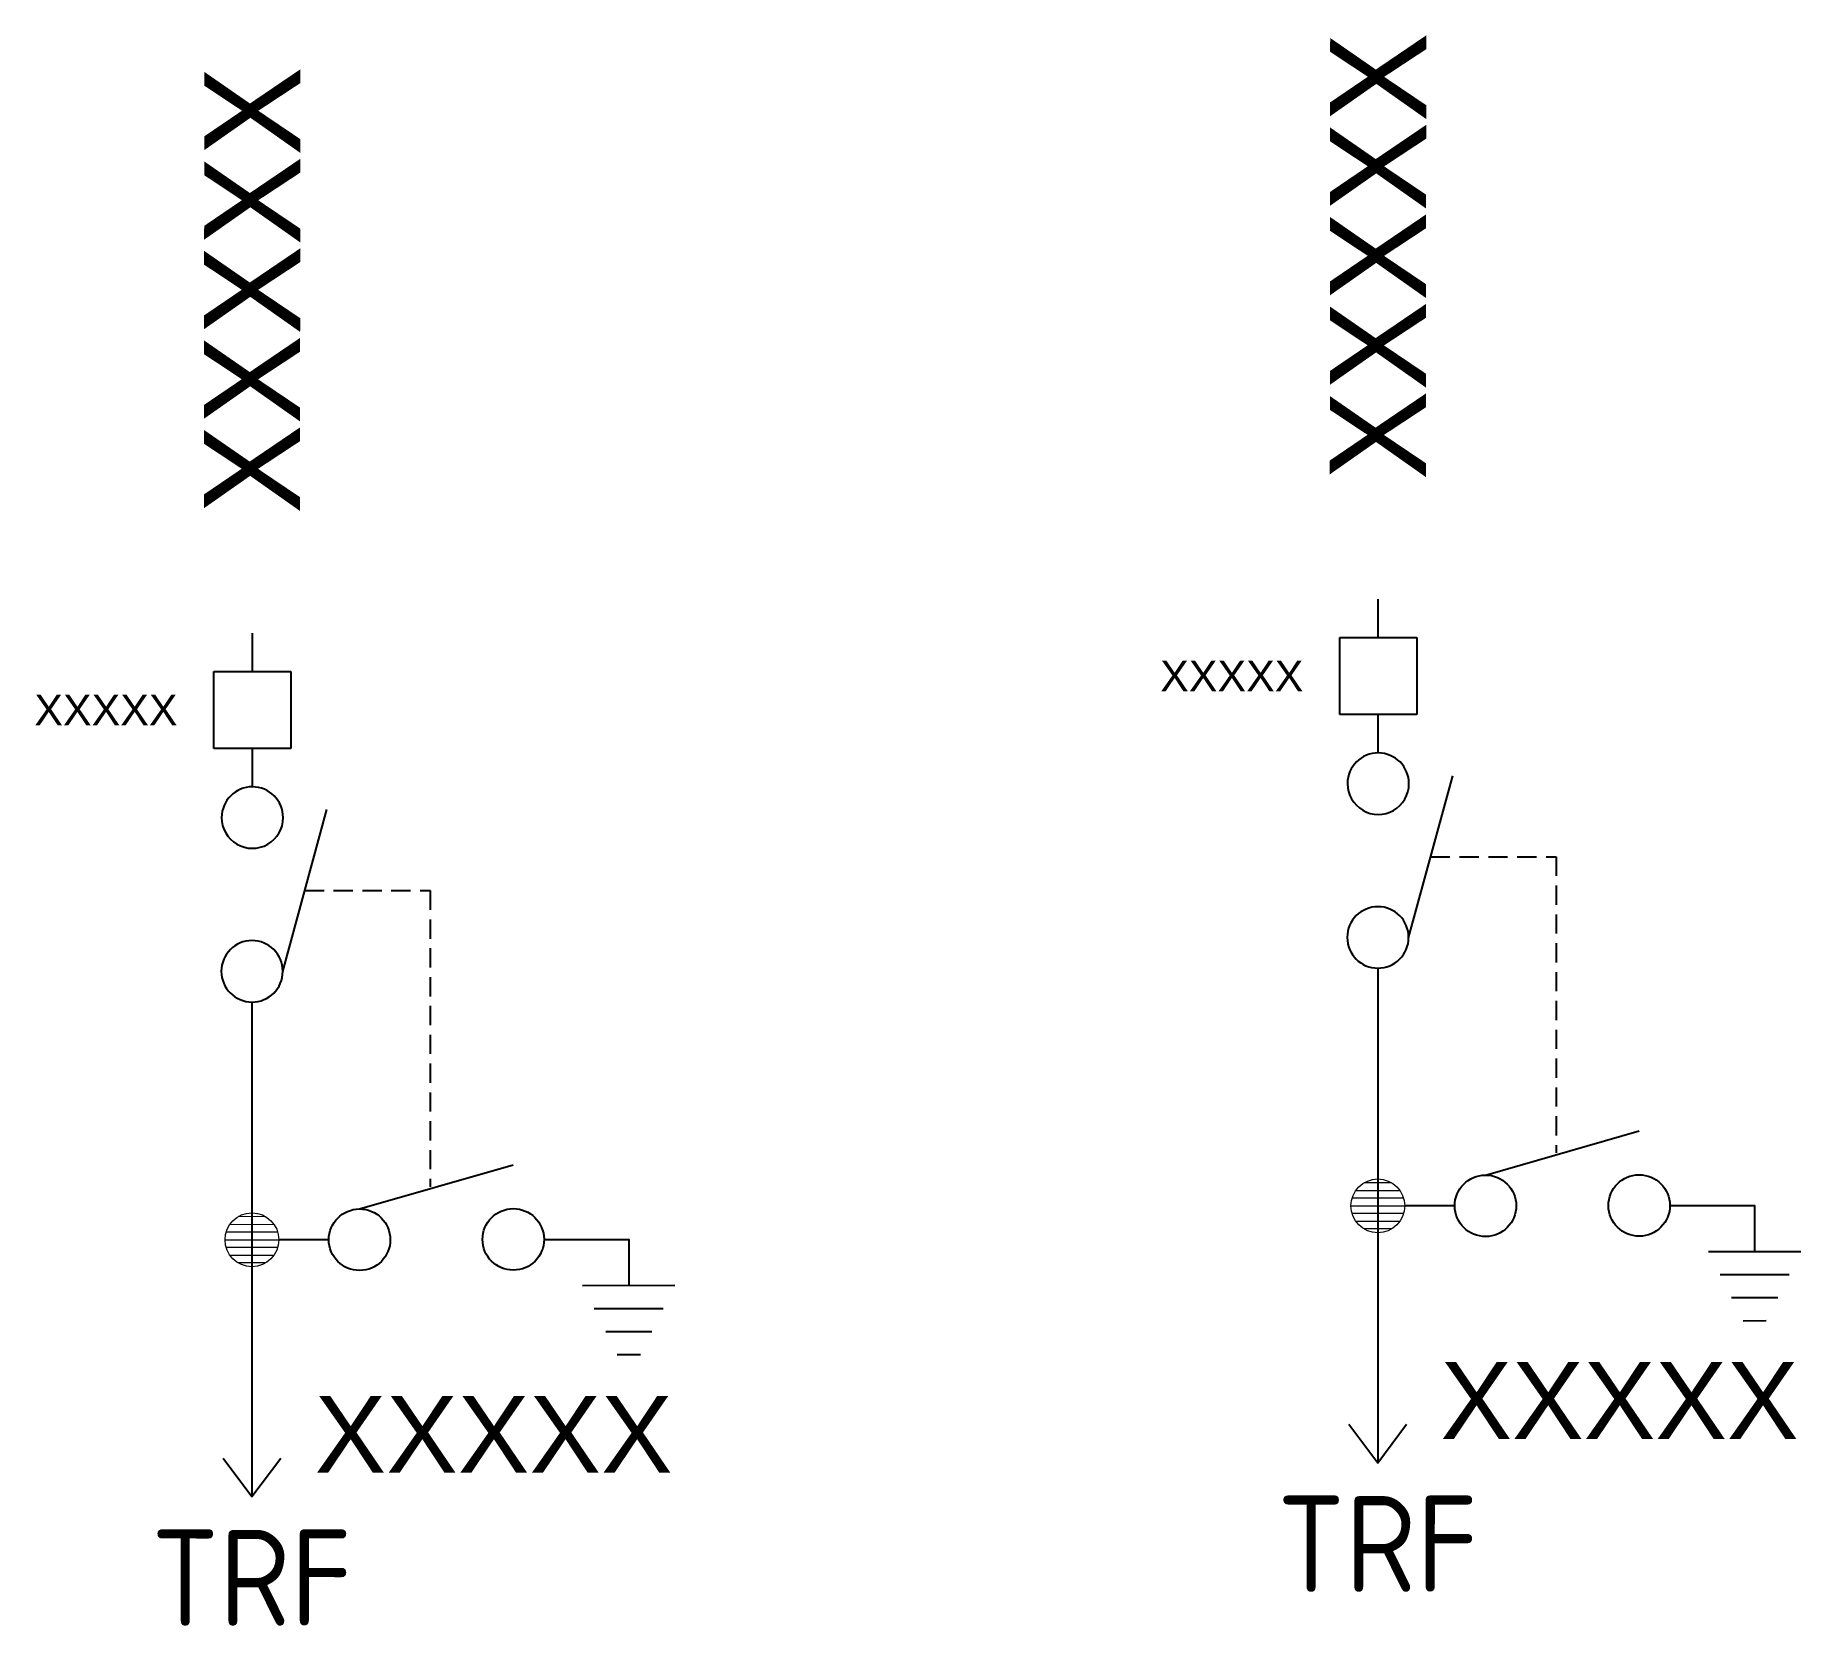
# Model space of a CAD drawing. Header units: metres. Extents: x 294087.5 to 294133.4, y 6261425.2 to 6261466.5.
import ezdxf
from ezdxf.enums import TextEntityAlignment as Align

# ---------------------------------------------------------------- set-up
doc = ezdxf.new("R2010")
doc.units = ezdxf.units.M
for name, pattern in [('A', [0]), ('CENTERX2', [4, 2.5, -0.5, 0.5, -0.5]), ('DASHED', [0.75, 0.5, -0.25])]:
    doc.linetypes.add(name, pattern=pattern)
doc.layers.get('0').update_dxf_attribs({"color": 6})
doc.layers.add('Equip_HV_NEW', color=2, linetype='Continuous')
doc.styles.add('ARIAL', font='arial.ttf', dxfattribs={"height": 2})
doc.styles.add('IESYMBOL1', font='isocp.shx')
doc.styles.get("Standard").update_dxf_attribs({"font": 'arial.ttf'})
doc.styles.add('SWG_LABEL', font='arial.ttf')
doc.styles.add('SWITCH_LABEL', font='arial.ttf', dxfattribs={"height": 2.5})

# ---------------------------------------------------------------- blocks, each defined once
blk = doc.blocks.new('SWG_SIE_NOES_NEW1')
for p, q in [((7.008, 0.801), (2.793, 1.949)), ((13.8, 0), (20.668, -0.004))]:
    blk.add_line(p, q)
at = {"linetype": 'A', "lineweight": 0}
for p, q in [((13.583, -0.573), (13.585, 0.573)), ((13.785, 0.67), (13.783, -0.671)), ((13.983, -0.701), (13.985, 0.699)), ((14.185, 0.67), (14.183, -0.672)), ((14.383, -0.577), (14.385, 0.575)), ((13.384, 0.358), (13.383, -0.357)), ((14.584, 0.362), (14.583, -0.365))]:
    blk.add_line(p, q, dxfattribs=at)
at = {"linetype": 'DASHED'}
blk.add_lwpolyline([(4.901, 1.375), (4.901, 4.638), (12.609, 4.638)], dxfattribs=at)
for points in [[(2.998, -0.79, 1), (3.002, 0.81, 1)], [(6.998, -0.798, 1), (7.002, 0.801, 1)]]:
    blk.add_lwpolyline(points, format="xyb", close=True)
for points in [[(19.668, -0.753), (20.668, -0.004), (19.668, 0.747)], [(-0.8, 0.011), (-1.8, 0.011)], [(2.2, 0.011), (1.2, 0.011)], [(7.8, 0), (13.8, 0)]]:
    blk.add_lwpolyline(points)
at = {"linetype": 'A', "lineweight": 0}
blk.add_circle((13.985, -0.001), 0.7, dxfattribs=at)
at = {"style": 'IESYMBOL1'}
blk.add_text('TRF', height=2.5, rotation=89.9826, dxfattribs=at).set_placement((22.776, -0.004), align=Align.MIDDLE_CENTER)
at = {"flags": 1}
blk.add_attdef('Z', (0, 0), '', height=0.2, dxfattribs=at)
at = {"style": 'SWITCH_LABEL', "flags": 9}
blk.add_attdef('STREET_CODE', text='', height=0.2, dxfattribs=at).set_placement((0, -0.2), align=Align.MIDDLE_LEFT)
at = {"flags": 9}
for tag, p in [('ORIENTATION', (0, -0.4)), ('SUBURB', (0, -1)), ('USAGE', (0, -0.8)), ('PARENT', (0, -0.6)), ('STREETNAME', (0, -1.2)), ('LOCATION', (0, -1.4)), ('NOTES', (0, -1.6))]:
    blk.add_attdef(tag, text='', height=0.2, dxfattribs=at).set_placement(p, align=Align.MIDDLE_LEFT)
blk = doc.blocks.new('CB_SUB_NEW')
at = {"linetype": 'CENTERX2'}
blk.add_lwpolyline([(-1, 1), (1, 1), (1, -1), (-1, -1)], close=True, dxfattribs=at)
blk.add_attdef('ASSET_NUMBER', text='', height=0.8, dxfattribs=at).set_placement((-1.948, 0), align=Align.MIDDLE_RIGHT)
blk = doc.blocks.new('SWG_SIE_TRF_CB_NOES_NEW')
at = {"layer": 'Equip_HV_NEW', "linetype": 'CENTERX2'}
ref = blk.add_blockref('SWG_SIE_NOES_NEW1', (2, 0), dxfattribs=at)
ref.add_attrib('ASSET_NUM', 'XXXXX', dxfattribs={"layer": '0', "height": 2.5, "rotation": 179.9544, "style": 'SWG_LABEL'}).set_placement((-2.899, 0), align=Align.MIDDLE_LEFT)
at = {"layer": 'Equip_HV_NEW', "linetype": 'CENTERX2', "rotation": 90}
blk.add_blockref('CB_SUB_NEW', (2.2, 0.011), dxfattribs=at).add_auto_attribs({'ASSET_NUMBER': 'XXXXX'})
blk = doc.blocks.new('SWG_SIE_ES_NEW')
for p, q in [((-5.793, 0.779), (-1.793, 1.926)), ((0.012, -1.212), (2.412, -1.207)), ((0.313, -1.811), (2.113, -1.807)), ((0.614, -2.41), (1.814, -2.408)), ((0.915, -3.01), (1.515, -3.008))]:
    blk.add_line(p, q)
for points in [[(-5.789, -0.821, -1), (-5.793, 0.779, -1)], [(-1.789, -0.813, -1), (-1.793, 0.787, -1)]]:
    blk.add_lwpolyline(points, format="xyb", close=True)
for points in [[(-6.591, -0.023), (-7.891, -0.023)], [(-0.991, -0.012), (1.212, -0.012), (1.212, -1.209)]]:
    blk.add_lwpolyline(points)
at = {"flags": 1}
blk.add_attdef('Z', (0, 0), '', height=0.2, dxfattribs=at)
at = {"style": 'SWITCH_LABEL', "flags": 9}
blk.add_attdef('STREET_CODE', text='', height=0.2, dxfattribs=at).set_placement((0, -0.2), align=Align.MIDDLE_LEFT)
at = {"flags": 9}
for tag, p in [('ORIENTATION', (0, -0.4)), ('SUBURB', (0, -1)), ('USAGE', (0, -0.8)), ('PARENT', (0, -0.6)), ('STREETNAME', (0, -1.2)), ('LOCATION', (0, -1.4)), ('NOTES', (0, -1.6))]:
    blk.add_attdef(tag, text='', height=0.2, dxfattribs=at).set_placement(p, align=Align.MIDDLE_LEFT)
at = {"style": 'ARIAL', "flags": 8}
blk.add_attdef('ASSET_NUM', text='', height=2, dxfattribs=at).set_placement((14.296, -5.086), align=Align.MIDDLE_RIGHT)
blk = doc.blocks.new('A$C34D048B8')
at = {"layer": 'Equip_HV_NEW', "linetype": 'CENTERX2'}
ref = blk.add_blockref('SWG_SIE_TRF_CB_NOES_NEW', (6.498, 23.033), dxfattribs=dict(at, rotation=270))
ref.add_attrib('ASSET_NUM', 'XXXXX', dxfattribs={"layer": '0', "height": 2.5, "rotation": 89.9544, "style": 'SWG_LABEL'}).set_placement((6.498, 25.933), align=Align.MIDDLE_LEFT)
at = {"layer": 'Equip_HV_NEW'}
ref = blk.add_blockref('SWG_SIE_ES_NEW', (15.089, 7.071), dxfattribs=at)
ref.add_attrib('ASSET_NUM', 'XXXXX', dxfattribs={"layer": '0', "height": 2, "style": 'ARIAL'}).set_placement((17.444, 1.985), align=Align.MIDDLE_RIGHT)

msp = doc.modelspace()

# ---------------------------------------------------------------- block references
at = {"linetype": 'CENTERX2'}
msp.add_blockref('A$C34D048B8', (294115.939, 6261429.038), dxfattribs=at)
at = {"layer": 'Equip_HV_NEW', "linetype": 'CENTERX2'}
ref = msp.add_blockref('SWG_SIE_NOES_NEW1', (294093.142, 6261449.189), dxfattribs=dict(at, rotation=270))
ref.add_attrib('ASSET_NUM', 'XXXXX', dxfattribs={"layer": '0', "height": 2.5, "rotation": 89.9544, "style": 'SWG_LABEL'}).set_placement((294093.142, 6261454.088), align=Align.MIDDLE_LEFT)
msp.add_blockref('CB_SUB_NEW', (294093.153, 6261448.989), dxfattribs=at).add_auto_attribs({'ASSET_NUMBER': 'XXXXX'})
at = {"layer": 'Equip_HV_NEW'}
ref = msp.add_blockref('SWG_SIE_ES_NEW', (294101.732, 6261435.227), dxfattribs=at)
ref.add_attrib('ASSET_NUM', 'XXXXX', dxfattribs={"layer": '0', "height": 2, "style": 'ARIAL'}).set_placement((294104.088, 6261430.141), align=Align.MIDDLE_RIGHT)

doc.saveas('drawing.dxf')
